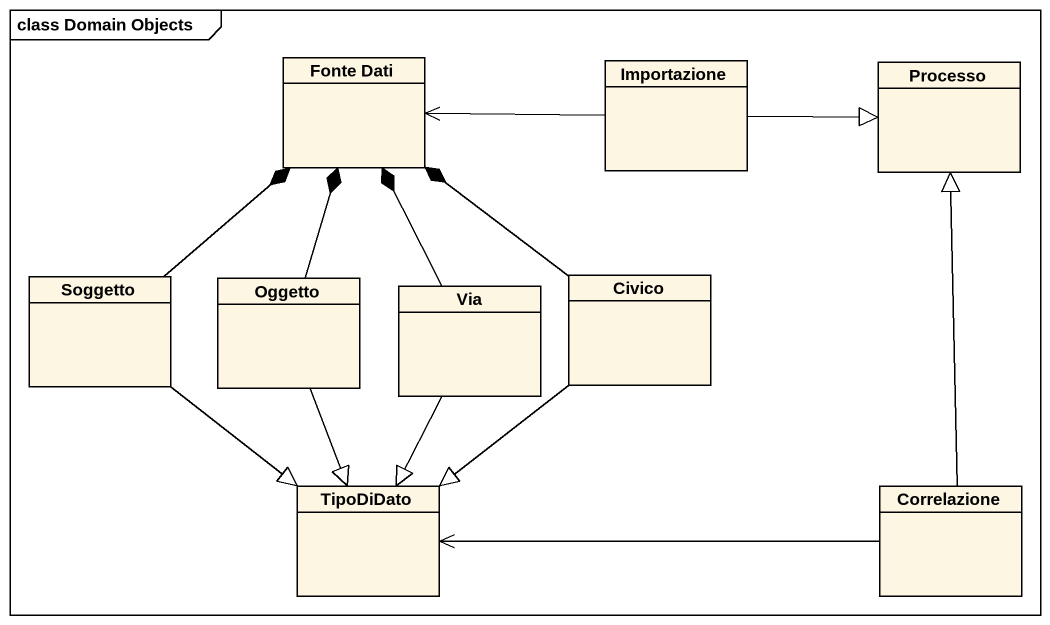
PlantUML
@startuml
mainframe class Domain Objects
hide circle
hide empty members
class "Fonte Dati" as Fonte_Dati
class Importazione
class Processo
class Soggetto
class Oggetto
class Via
class Civico
class TipoDiDato
class Correlazione
Importazione -left-> Fonte_Dati
Importazione -right-|> Processo
Soggetto -up-* Fonte_Dati
Soggetto --|> TipoDiDato
Oggetto -up-* Fonte_Dati
Oggetto --|> TipoDiDato
Via -up-* Fonte_Dati
Via --|> TipoDiDato
Civico -up-* Fonte_Dati
Civico --|> TipoDiDato
Correlazione -up-|> Processo
Correlazione -left-> TipoDiDato
@enduml
